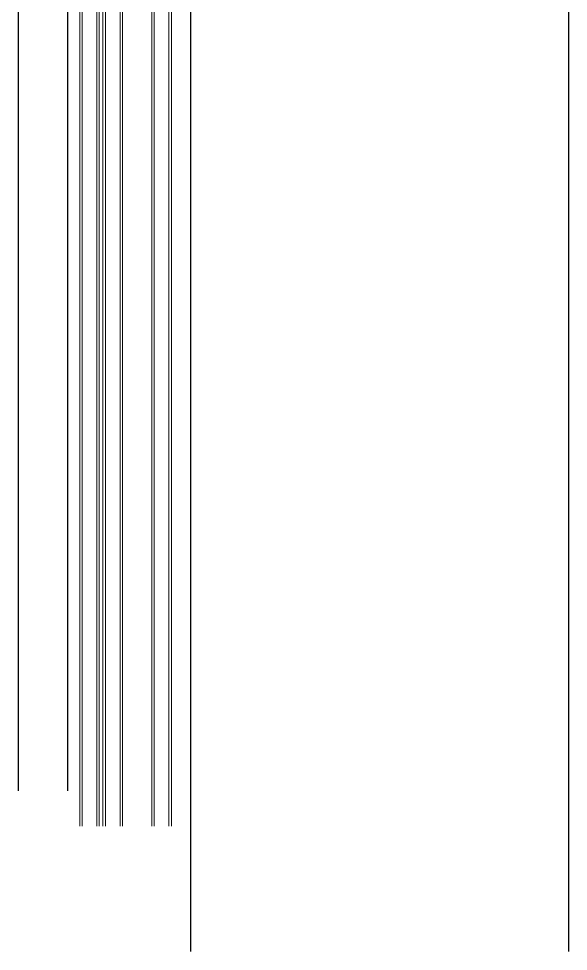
# Model space of a CAD drawing. Extents: x -3378 to 102197, y -3799 to 48702.
# Drawn here: x 96642 to 96867, y 7292.3 to 7674 of the extents above; entities that cross this region are included whole.
import ezdxf

# ---------------------------------------------------------------- set-up
doc = ezdxf.new("R2010")
doc.units = 0
doc.layers.add('BCM-GLA', color=4, linetype='Continuous', lineweight=5)
doc.layers.add('金屬面材 METAL PANEL', color=2, linetype='Continuous')

msp = doc.modelspace()

# ---------------------------------------------------------------- linework, layer by layer
at = {"layer": 'BCM-GLA', "linetype": 'ByBlock'}
for points in [[(96666.96, 7343.533), (96666.96, 8167.467), (96667.96, 8168.467), (96674.96, 8168.467), (96674.96, 7343.533)], [(96684.46, 7343.533), (96684.46, 8167.467), (96683.46, 8168.467), (96676.46, 8168.467), (96676.46, 7343.533)], [(96704.46, 7343.533), (96704.46, 8167.467), (96703.46, 8168.467), (96696.46, 8168.467), (96696.46, 7343.533)]]:
    msp.add_lwpolyline(points, dxfattribs=at)
at = {"layer": 'BCM-GLA', "color": 5, "linetype": 'ByBlock'}
for points in [[(96667.96, 7343.533), (96667.96, 8167.053), (96668.374, 8167.467), (96673.96, 8167.467), (96673.96, 7343.533)], [(96683.46, 7343.533), (96683.46, 8167.053), (96683.045, 8167.467), (96677.46, 8167.467), (96677.46, 7343.533)], [(96703.46, 7343.533), (96703.46, 8167.053), (96703.045, 8167.467), (96697.46, 8167.467), (96697.46, 7343.533)]]:
    msp.add_lwpolyline(points, dxfattribs=at)
at = {"layer": '金屬面材 METAL PANEL'}
for points in [[(96712.459, 7292.337), (96712.459, 8884.797), (96866.959, 8884.797), (96866.959, 7292.337)], [(96641.96, 7358.033), (96641.96, 8178.467), (96661.96, 8178.467), (96661.96, 7358.033)]]:
    msp.add_lwpolyline(points, dxfattribs=at)

doc.saveas('drawing.dxf')
